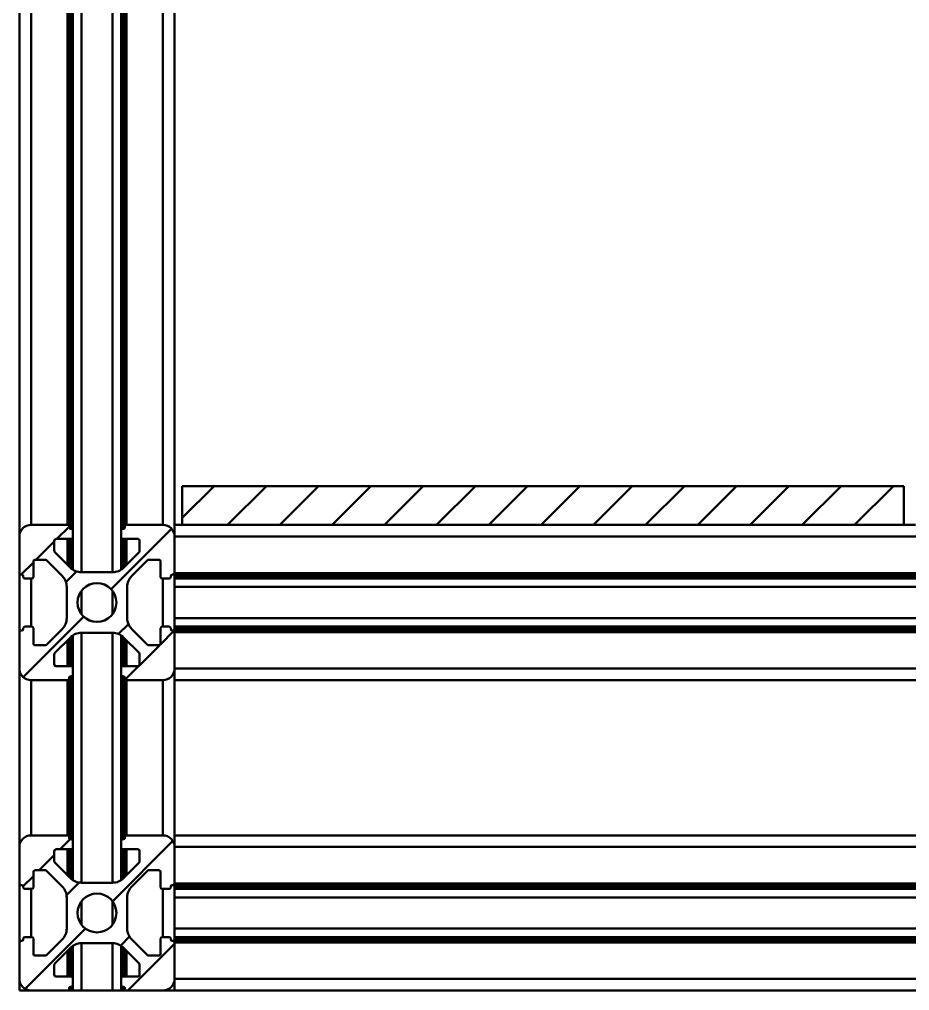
# Model space of a CAD drawing. Header units: millimetres. Extents: x -1615 to 4166, y 5 to 3174.
# Drawn here: x 2080.1 to 2156.6, y 1705.3 to 1788.7 of the extents above; entities that cross this region are included whole.
import ezdxf

# ---------------------------------------------------------------- set-up
doc = ezdxf.new("R2010")
doc.units = ezdxf.units.MM
doc.header["$LTSCALE"] = 0.25
doc.layers.add('Net dam', color=7, linetype='Continuous', lineweight=50)
pattern_1 = [(45, (1858.4246, 670.5362), (-2.245064, 2.245064), [])]

msp = doc.modelspace()

# ---------------------------------------------------------------- hatches: boundary and pattern name
at = {"layer": 'Net dam'}
h = msp.add_hatch(dxfattribs=at)
h.set_pattern_fill('ANSI31', color=256, style=0)
h.set_pattern_definition(pattern_1)
h.paths.add_polyline_path([(2094.133, 1745.3), (2156.133, 1745.3), (2156.133, 1748.633), (2094.133, 1748.633)], flags=0)
h = msp.add_hatch(dxfattribs=at)
h.set_pattern_fill('ANSI31', color=256, style=0)
h.set_pattern_definition(pattern_1)
edge = h.paths.add_edge_path(flags=0)
edge.add_arc((2092.133, 1735.1), 0.133, 270, 360, ccw=False)
edge.add_line((2092.133, 1734.966), (2091.229, 1734.966))
edge.add_arc((2091.229, 1735.1), 0.133, 225, 270, ccw=False)
edge.add_line((2091.135, 1735.005), (2089.79, 1736.35))
edge.add_arc((2090.733, 1737.292), 1.333, 180, 225, ccw=False)
edge.add_line((2089.4, 1737.292), (2089.4, 1739.974))
edge.add_arc((2090.733, 1739.974), 1.333, 135, 180, ccw=False)
edge.add_line((2089.79, 1740.916), (2091.135, 1742.261))
edge.add_arc((2091.229, 1742.166), 0.133, 90, 135, ccw=False)
edge.add_line((2091.229, 1742.3), (2092.133, 1742.3))
edge.add_arc((2092.133, 1742.166), 0.133, 0, 90, ccw=False)
edge.add_line((2092.267, 1742.166), (2092.267, 1740.833))
edge.add_arc((2092.4, 1740.833), 0.133, 180, 270)
edge.add_line((2092.4, 1740.7), (2093, 1740.7))
edge.add_arc((2093, 1740.833), 0.133, 270, 360)
edge.add_line((2093.133, 1740.833), (2093.133, 1740.9))
edge.add_arc((2093.267, 1740.9), 0.133, 90, 180, ccw=False)
edge.add_line((2093.267, 1741.033), (2093.333, 1741.033))
edge.add_arc((2093.333, 1741.166), 0.133, 270, 360)
edge.add_line((2093.467, 1741.166), (2093.467, 1744.3))
edge.add_arc((2092.467, 1744.3), 1, 0, 90)
edge.add_line((2092.467, 1745.3), (2089.333, 1745.3))
edge.add_arc((2089.333, 1745.166), 0.133, 90, 180)
edge.add_line((2089.2, 1745.166), (2089.2, 1745.1))
edge.add_arc((2089.067, 1745.1), 0.133, 270, 360, ccw=False)
edge.add_line((2089.067, 1744.966), (2089, 1744.966))
edge.add_arc((2089, 1744.833), 0.133, 90, 180)
edge.add_line((2088.867, 1744.833), (2088.867, 1744.233))
edge.add_arc((2089, 1744.233), 0.133, 180, 270)
edge.add_line((2089, 1744.1), (2090.333, 1744.1))
edge.add_arc((2090.333, 1743.966), 0.133, 0, 90, ccw=False)
edge.add_line((2090.467, 1743.966), (2090.467, 1743.062))
edge.add_arc((2090.333, 1743.062), 0.133, 315, 360, ccw=False)
edge.add_line((2090.428, 1742.968), (2089.083, 1741.623))
edge.add_arc((2088.141, 1742.566), 1.333, 270, 315, ccw=False)
edge.add_line((2088.141, 1741.233), (2085.459, 1741.233))
edge.add_arc((2085.459, 1742.566), 1.333, 225, 270, ccw=False)
edge.add_line((2084.516, 1741.623), (2083.172, 1742.968))
edge.add_arc((2083.267, 1743.062), 0.133, 180, 225, ccw=False)
edge.add_line((2083.133, 1743.062), (2083.133, 1743.966))
edge.add_arc((2083.267, 1743.966), 0.133, 90, 180, ccw=False)
edge.add_line((2083.267, 1744.1), (2084.6, 1744.1))
edge.add_arc((2084.6, 1744.233), 0.133, 270, 360)
edge.add_line((2084.733, 1744.233), (2084.733, 1744.833))
edge.add_arc((2084.6, 1744.833), 0.133, 0, 90)
edge.add_line((2084.6, 1744.966), (2084.533, 1744.966))
edge.add_arc((2084.533, 1745.1), 0.133, 180, 270, ccw=False)
edge.add_line((2084.4, 1745.1), (2084.4, 1745.166))
edge.add_arc((2084.267, 1745.166), 0.133, 0, 90)
edge.add_line((2084.267, 1745.3), (2081.133, 1745.3))
edge.add_arc((2081.133, 1744.3), 1, 90, 180)
edge.add_line((2080.133, 1744.3), (2080.133, 1741.166))
edge.add_arc((2080.267, 1741.166), 0.133, 180, 270)
edge.add_line((2080.267, 1741.033), (2080.333, 1741.033))
edge.add_arc((2080.333, 1740.9), 0.133, 0, 90, ccw=False)
edge.add_line((2080.467, 1740.9), (2080.467, 1740.833))
edge.add_arc((2080.6, 1740.833), 0.133, 180, 270)
edge.add_line((2080.6, 1740.7), (2081.2, 1740.7))
edge.add_arc((2081.2, 1740.833), 0.133, 270, 360)
edge.add_line((2081.333, 1740.833), (2081.333, 1742.166))
edge.add_arc((2081.467, 1742.166), 0.133, 90, 180, ccw=False)
edge.add_line((2081.467, 1742.3), (2082.371, 1742.3))
edge.add_arc((2082.371, 1742.166), 0.133, 45, 90, ccw=False)
edge.add_line((2082.465, 1742.261), (2083.809, 1740.916))
edge.add_arc((2082.867, 1739.974), 1.333, 0, 45, ccw=False)
edge.add_line((2084.2, 1739.974), (2084.2, 1737.292))
edge.add_arc((2082.867, 1737.292), 1.333, 315, 360, ccw=False)
edge.add_line((2083.809, 1736.35), (2082.465, 1735.005))
edge.add_arc((2082.371, 1735.1), 0.133, 270, 315, ccw=False)
edge.add_line((2082.371, 1734.966), (2081.467, 1734.966))
edge.add_arc((2081.467, 1735.1), 0.133, 180, 270, ccw=False)
edge.add_line((2081.333, 1735.1), (2081.333, 1736.433))
edge.add_arc((2081.2, 1736.433), 0.133, 0, 90)
edge.add_line((2081.2, 1736.566), (2080.6, 1736.566))
edge.add_arc((2080.6, 1736.433), 0.133, 90, 180)
edge.add_line((2080.467, 1736.433), (2080.467, 1736.366))
edge.add_arc((2080.333, 1736.366), 0.133, 270, 360, ccw=False)
edge.add_line((2080.333, 1736.233), (2080.267, 1736.233))
edge.add_arc((2080.267, 1736.1), 0.133, 90, 180)
edge.add_line((2080.133, 1736.1), (2080.133, 1732.966))
edge.add_arc((2081.133, 1732.966), 1, 180, 270)
edge.add_line((2081.133, 1731.966), (2084.267, 1731.966))
edge.add_arc((2084.267, 1732.1), 0.133, 270, 360)
edge.add_line((2084.4, 1732.1), (2084.4, 1732.166))
edge.add_arc((2084.533, 1732.166), 0.133, 90, 180, ccw=False)
edge.add_line((2084.533, 1732.3), (2084.6, 1732.3))
edge.add_arc((2084.6, 1732.433), 0.133, 270, 360)
edge.add_line((2084.733, 1732.433), (2084.733, 1733.033))
edge.add_arc((2084.6, 1733.033), 0.133, 0, 90)
edge.add_line((2084.6, 1733.166), (2083.267, 1733.166))
edge.add_arc((2083.267, 1733.3), 0.133, 180, 270, ccw=False)
edge.add_line((2083.133, 1733.3), (2083.133, 1734.204))
edge.add_arc((2083.267, 1734.204), 0.133, 135, 180, ccw=False)
edge.add_line((2083.172, 1734.298), (2084.516, 1735.642))
edge.add_arc((2085.459, 1734.7), 1.333, 90, 135, ccw=False)
edge.add_line((2085.459, 1736.033), (2088.141, 1736.033))
edge.add_arc((2088.141, 1734.7), 1.333, 45, 90, ccw=False)
edge.add_line((2089.083, 1735.642), (2090.428, 1734.298))
edge.add_arc((2090.333, 1734.204), 0.133, 0, 45, ccw=False)
edge.add_line((2090.467, 1734.204), (2090.467, 1733.3))
edge.add_arc((2090.333, 1733.3), 0.133, 270, 360, ccw=False)
edge.add_line((2090.333, 1733.166), (2089, 1733.166))
edge.add_arc((2089, 1733.033), 0.133, 90, 180)
edge.add_line((2088.867, 1733.033), (2088.867, 1732.433))
edge.add_arc((2089, 1732.433), 0.133, 180, 270)
edge.add_line((2089, 1732.3), (2089.067, 1732.3))
edge.add_arc((2089.067, 1732.166), 0.133, 0, 90, ccw=False)
edge.add_line((2089.2, 1732.166), (2089.2, 1732.1))
edge.add_arc((2089.333, 1732.1), 0.133, 180, 270)
edge.add_line((2089.333, 1731.966), (2092.467, 1731.966))
edge.add_arc((2092.467, 1732.966), 1, 270, 360)
edge.add_line((2093.467, 1732.966), (2093.467, 1736.1))
edge.add_arc((2093.333, 1736.1), 0.133, 0, 90)
edge.add_line((2093.333, 1736.233), (2093.267, 1736.233))
edge.add_arc((2093.267, 1736.366), 0.133, 180, 270, ccw=False)
edge.add_line((2093.133, 1736.366), (2093.133, 1736.433))
edge.add_arc((2093, 1736.433), 0.133, 0, 90)
edge.add_line((2093, 1736.566), (2092.4, 1736.566))
edge.add_arc((2092.4, 1736.433), 0.133, 90, 180)
edge.add_line((2092.267, 1736.433), (2092.267, 1735.1))
edge = h.paths.add_edge_path(flags=0)
edge.add_arc((2086.8, 1738.633), 1.667, 0, 360)
h = msp.add_hatch(dxfattribs=at)
h.set_pattern_fill('ANSI31', color=256, style=0)
h.set_pattern_definition(pattern_1)
edge = h.paths.add_edge_path(flags=0)
edge.add_arc((2092.133, 1708.433), 0.133, 270, 360, ccw=False)
edge.add_line((2092.133, 1708.3), (2091.229, 1708.3))
edge.add_arc((2091.229, 1708.433), 0.133, 225, 270, ccw=False)
edge.add_line((2091.135, 1708.339), (2089.79, 1709.683))
edge.add_arc((2090.733, 1710.626), 1.333, 180, 225, ccw=False)
edge.add_line((2089.4, 1710.626), (2089.4, 1713.307))
edge.add_arc((2090.733, 1713.307), 1.333, 135, 180, ccw=False)
edge.add_line((2089.79, 1714.25), (2091.135, 1715.594))
edge.add_arc((2091.229, 1715.5), 0.133, 90, 135, ccw=False)
edge.add_line((2091.229, 1715.633), (2092.133, 1715.633))
edge.add_arc((2092.133, 1715.5), 0.133, 0, 90, ccw=False)
edge.add_line((2092.267, 1715.5), (2092.267, 1714.166))
edge.add_arc((2092.4, 1714.166), 0.133, 180, 270)
edge.add_line((2092.4, 1714.033), (2093, 1714.033))
edge.add_arc((2093, 1714.166), 0.133, 270, 360)
edge.add_line((2093.133, 1714.166), (2093.133, 1714.233))
edge.add_arc((2093.267, 1714.233), 0.133, 90, 180, ccw=False)
edge.add_line((2093.267, 1714.366), (2093.333, 1714.366))
edge.add_arc((2093.333, 1714.5), 0.133, 270, 360)
edge.add_line((2093.467, 1714.5), (2093.467, 1717.633))
edge.add_arc((2092.467, 1717.633), 1, 0, 90)
edge.add_line((2092.467, 1718.633), (2089.333, 1718.633))
edge.add_arc((2089.333, 1718.5), 0.133, 90, 180)
edge.add_line((2089.2, 1718.5), (2089.2, 1718.433))
edge.add_arc((2089.067, 1718.433), 0.133, 270, 360, ccw=False)
edge.add_line((2089.067, 1718.3), (2089, 1718.3))
edge.add_arc((2089, 1718.166), 0.133, 90, 180)
edge.add_line((2088.867, 1718.166), (2088.867, 1717.566))
edge.add_arc((2089, 1717.566), 0.133, 180, 270)
edge.add_line((2089, 1717.433), (2090.333, 1717.433))
edge.add_arc((2090.333, 1717.3), 0.133, 0, 90, ccw=False)
edge.add_line((2090.467, 1717.3), (2090.467, 1716.395))
edge.add_arc((2090.333, 1716.395), 0.133, 315, 360, ccw=False)
edge.add_line((2090.428, 1716.301), (2089.083, 1714.957))
edge.add_arc((2088.141, 1715.9), 1.333, 270, 315, ccw=False)
edge.add_line((2088.141, 1714.566), (2085.459, 1714.566))
edge.add_arc((2085.459, 1715.9), 1.333, 225, 270, ccw=False)
edge.add_line((2084.516, 1714.957), (2083.172, 1716.301))
edge.add_arc((2083.267, 1716.395), 0.133, 180, 225, ccw=False)
edge.add_line((2083.133, 1716.395), (2083.133, 1717.3))
edge.add_arc((2083.267, 1717.3), 0.133, 90, 180, ccw=False)
edge.add_line((2083.267, 1717.433), (2084.6, 1717.433))
edge.add_arc((2084.6, 1717.566), 0.133, 270, 360)
edge.add_line((2084.733, 1717.566), (2084.733, 1718.166))
edge.add_arc((2084.6, 1718.166), 0.133, 0, 90)
edge.add_line((2084.6, 1718.3), (2084.533, 1718.3))
edge.add_arc((2084.533, 1718.433), 0.133, 180, 270, ccw=False)
edge.add_line((2084.4, 1718.433), (2084.4, 1718.5))
edge.add_arc((2084.267, 1718.5), 0.133, 0, 90)
edge.add_line((2084.267, 1718.633), (2081.133, 1718.633))
edge.add_arc((2081.133, 1717.633), 1, 90, 180)
edge.add_line((2080.133, 1717.633), (2080.133, 1714.5))
edge.add_arc((2080.267, 1714.5), 0.133, 180, 270)
edge.add_line((2080.267, 1714.366), (2080.333, 1714.366))
edge.add_arc((2080.333, 1714.233), 0.133, 0, 90, ccw=False)
edge.add_line((2080.467, 1714.233), (2080.467, 1714.166))
edge.add_arc((2080.6, 1714.166), 0.133, 180, 270)
edge.add_line((2080.6, 1714.033), (2081.2, 1714.033))
edge.add_arc((2081.2, 1714.166), 0.133, 270, 360)
edge.add_line((2081.333, 1714.166), (2081.333, 1715.5))
edge.add_arc((2081.467, 1715.5), 0.133, 90, 180, ccw=False)
edge.add_line((2081.467, 1715.633), (2082.371, 1715.633))
edge.add_arc((2082.371, 1715.5), 0.133, 45, 90, ccw=False)
edge.add_line((2082.465, 1715.594), (2083.809, 1714.25))
edge.add_arc((2082.867, 1713.307), 1.333, 0, 45, ccw=False)
edge.add_line((2084.2, 1713.307), (2084.2, 1710.626))
edge.add_arc((2082.867, 1710.626), 1.333, 315, 360, ccw=False)
edge.add_line((2083.809, 1709.683), (2082.465, 1708.339))
edge.add_arc((2082.371, 1708.433), 0.133, 270, 315, ccw=False)
edge.add_line((2082.371, 1708.3), (2081.467, 1708.3))
edge.add_arc((2081.467, 1708.433), 0.133, 180, 270, ccw=False)
edge.add_line((2081.333, 1708.433), (2081.333, 1709.766))
edge.add_arc((2081.2, 1709.766), 0.133, 0, 90)
edge.add_line((2081.2, 1709.9), (2080.6, 1709.9))
edge.add_arc((2080.6, 1709.766), 0.133, 90, 180)
edge.add_line((2080.467, 1709.766), (2080.467, 1709.7))
edge.add_arc((2080.333, 1709.7), 0.133, 270, 360, ccw=False)
edge.add_line((2080.333, 1709.566), (2080.267, 1709.566))
edge.add_arc((2080.267, 1709.433), 0.133, 90, 180)
edge.add_line((2080.133, 1709.433), (2080.133, 1706.3))
edge.add_arc((2081.133, 1706.3), 1, 180, 270)
edge.add_line((2081.133, 1705.3), (2084.267, 1705.3))
edge.add_arc((2084.267, 1705.433), 0.133, 270, 360)
edge.add_line((2084.4, 1705.433), (2084.4, 1705.5))
edge.add_arc((2084.533, 1705.5), 0.133, 90, 180, ccw=False)
edge.add_line((2084.533, 1705.633), (2084.6, 1705.633))
edge.add_arc((2084.6, 1705.766), 0.133, 270, 360)
edge.add_line((2084.733, 1705.766), (2084.733, 1706.366))
edge.add_arc((2084.6, 1706.366), 0.133, 0, 90)
edge.add_line((2084.6, 1706.5), (2083.267, 1706.5))
edge.add_arc((2083.267, 1706.633), 0.133, 180, 270, ccw=False)
edge.add_line((2083.133, 1706.633), (2083.133, 1707.537))
edge.add_arc((2083.267, 1707.537), 0.133, 135, 180, ccw=False)
edge.add_line((2083.172, 1707.632), (2084.516, 1708.976))
edge.add_arc((2085.459, 1708.033), 1.333, 90, 135, ccw=False)
edge.add_line((2085.459, 1709.366), (2088.141, 1709.366))
edge.add_arc((2088.141, 1708.033), 1.333, 45, 90, ccw=False)
edge.add_line((2089.083, 1708.976), (2090.428, 1707.632))
edge.add_arc((2090.333, 1707.537), 0.133, 0, 45, ccw=False)
edge.add_line((2090.467, 1707.537), (2090.467, 1706.633))
edge.add_arc((2090.333, 1706.633), 0.133, 270, 360, ccw=False)
edge.add_line((2090.333, 1706.5), (2089, 1706.5))
edge.add_arc((2089, 1706.366), 0.133, 90, 180)
edge.add_line((2088.867, 1706.366), (2088.867, 1705.766))
edge.add_arc((2089, 1705.766), 0.133, 180, 270)
edge.add_line((2089, 1705.633), (2089.067, 1705.633))
edge.add_arc((2089.067, 1705.5), 0.133, 0, 90, ccw=False)
edge.add_line((2089.2, 1705.5), (2089.2, 1705.433))
edge.add_arc((2089.333, 1705.433), 0.133, 180, 270)
edge.add_line((2089.333, 1705.3), (2092.467, 1705.3))
edge.add_arc((2092.467, 1706.3), 1, 270, 360)
edge.add_line((2093.467, 1706.3), (2093.467, 1709.433))
edge.add_arc((2093.333, 1709.433), 0.133, 0, 90)
edge.add_line((2093.333, 1709.566), (2093.267, 1709.566))
edge.add_arc((2093.267, 1709.7), 0.133, 180, 270, ccw=False)
edge.add_line((2093.133, 1709.7), (2093.133, 1709.766))
edge.add_arc((2093, 1709.766), 0.133, 0, 90)
edge.add_line((2093, 1709.9), (2092.4, 1709.9))
edge.add_arc((2092.4, 1709.766), 0.133, 90, 180)
edge.add_line((2092.267, 1709.766), (2092.267, 1708.433))
edge = h.paths.add_edge_path(flags=0)
edge.add_arc((2086.8, 1711.966), 1.667, 0, 360)

# ---------------------------------------------------------------- linework, layer by layer
for p, q in [((2085.459, 1892.7), (2085.459, 1741.233)), ((2088.141, 1892.7), (2088.141, 1741.233)), ((2080.133, 1889.633), (2080.133, 1744.3)), ((2093.467, 1889.633), (2093.467, 1745.3)), ((2084.4, 1888.766), (2084.4, 1745.166)), ((2084.533, 1888.966), (2084.533, 1744.966)), ((2084.6, 1888.966), (2084.6, 1744.966)), ((2084.733, 1889.1), (2084.733, 1744.833)), ((2088.867, 1889.1), (2088.867, 1744.833)), ((2089, 1888.966), (2089, 1744.966)), ((2089.067, 1888.966), (2089.067, 1744.966)), ((2089.2, 1888.766), (2089.2, 1745.166)), ((2081.133, 1888.633), (2081.133, 1745.3)), ((2084.267, 1888.633), (2084.267, 1745.3)), ((2089.333, 1888.633), (2089.333, 1745.3)), ((2092.467, 1888.633), (2092.467, 1745.3)), ((2094.133, 1745.3), (2094.133, 1748.633)), ((2156.133, 1748.633), (2094.133, 1748.633)), ((2156.133, 1748.633), (2156.133, 1745.3)), ((2084.267, 1745.3), (2081.133, 1745.3)), ((2092.467, 1745.3), (2089.333, 1745.3)), ((2093.467, 1745.3), (2094.133, 1745.3)), ((2093.467, 1744.3), (2093.467, 1745.3)), ((2156.133, 1745.3), (2094.133, 1745.3)), ((2156.133, 1745.3), (2157.133, 1745.3)), ((2084.4, 1745.1), (2084.4, 1745.166)), ((2084.6, 1744.966), (2084.533, 1744.966)), ((2084.733, 1744.233), (2084.733, 1744.833)), ((2088.867, 1744.833), (2088.867, 1744.233)), ((2089.067, 1744.966), (2089, 1744.966)), ((2089.2, 1745.166), (2089.2, 1745.1)), ((2080.133, 1744.3), (2080.133, 1741.166)), ((2083.133, 1743.062), (2083.133, 1743.966)), ((2083.267, 1744.1), (2084.6, 1744.1)), ((2084.267, 1744.1), (2084.267, 1741.873)), ((2084.4, 1744.1), (2084.4, 1741.74)), ((2084.533, 1744.1), (2084.533, 1741.607)), ((2084.6, 1744.1), (2084.6, 1741.547)), ((2084.733, 1744.233), (2084.733, 1741.448)), ((2088.867, 1744.233), (2088.867, 1741.448)), ((2089, 1744.1), (2090.333, 1744.1)), ((2089, 1744.1), (2089, 1741.547)), ((2089.067, 1744.1), (2089.067, 1741.607)), ((2089.2, 1744.1), (2089.2, 1741.74)), ((2089.333, 1744.1), (2089.333, 1741.873)), ((2090.467, 1743.966), (2090.467, 1743.062)), ((2093.467, 1741.166), (2093.467, 1744.3)), ((2093.467, 1744.3), (2217.467, 1744.3)), ((2084.516, 1741.623), (2083.172, 1742.968)), ((2090.428, 1742.968), (2089.083, 1741.623)), ((2081.333, 1740.833), (2081.333, 1742.166)), ((2081.467, 1742.3), (2082.371, 1742.3)), ((2082.465, 1742.261), (2083.809, 1740.916)), ((2089.79, 1740.916), (2091.135, 1742.261)), ((2091.229, 1742.3), (2092.133, 1742.3)), ((2092.267, 1742.166), (2092.267, 1740.833)), ((2080.133, 1741.166), (2080.133, 1736.1)), ((2088.141, 1741.233), (2085.459, 1741.233)), ((2093.467, 1741.166), (2217.467, 1741.166)), ((2093.467, 1741.033), (2093.467, 1741.166)), ((2080.267, 1741.033), (2080.333, 1741.033)), ((2080.467, 1740.9), (2080.467, 1740.833)), ((2080.6, 1740.7), (2081.2, 1740.7)), ((2081.133, 1740.7), (2081.133, 1736.566)), ((2092.4, 1740.7), (2093, 1740.7)), ((2092.467, 1740.7), (2092.467, 1736.566)), ((2093.133, 1740.833), (2093.133, 1740.9)), ((2093.267, 1741.033), (2093.333, 1741.033)), ((2093.467, 1741.033), (2217.467, 1741.033)), ((2093.467, 1740.9), (2093.467, 1741.033)), ((2093.467, 1740.9), (2217.467, 1740.9)), ((2093.467, 1740.833), (2093.467, 1740.9)), ((2093.467, 1740.833), (2217.467, 1740.833)), ((2093.467, 1740.7), (2093.467, 1740.833)), ((2093.467, 1740.7), (2217.467, 1740.7)), ((2093.467, 1740.7), (2093.467, 1736.566)), ((2084.2, 1739.974), (2084.2, 1737.292)), ((2085.459, 1739.623), (2085.459, 1737.643)), ((2088.141, 1739.623), (2088.141, 1737.643)), ((2089.4, 1737.292), (2089.4, 1739.974)), ((2093.467, 1739.974), (2217.467, 1739.974)), ((2093.467, 1737.292), (2217.467, 1737.292)), ((2080.133, 1736.1), (2080.133, 1732.966)), ((2080.333, 1736.233), (2080.267, 1736.233)), ((2080.467, 1736.433), (2080.467, 1736.366)), ((2081.2, 1736.566), (2080.6, 1736.566)), ((2081.333, 1735.1), (2081.333, 1736.433)), ((2083.809, 1736.35), (2082.465, 1735.005)), ((2091.135, 1735.005), (2089.79, 1736.35)), ((2092.267, 1736.433), (2092.267, 1735.1)), ((2093, 1736.566), (2092.4, 1736.566)), ((2093.133, 1736.366), (2093.133, 1736.433)), ((2093.333, 1736.233), (2093.267, 1736.233)), ((2093.467, 1736.566), (2217.467, 1736.566)), ((2093.467, 1736.433), (2093.467, 1736.566)), ((2093.467, 1736.433), (2217.467, 1736.433)), ((2093.467, 1736.366), (2093.467, 1736.433)), ((2093.467, 1736.366), (2217.467, 1736.366)), ((2093.467, 1736.233), (2093.467, 1736.366)), ((2093.467, 1736.233), (2217.467, 1736.233)), ((2093.467, 1736.1), (2093.467, 1736.233)), ((2093.467, 1732.966), (2093.467, 1736.1)), ((2093.467, 1736.1), (2217.467, 1736.1)), ((2083.172, 1734.298), (2084.516, 1735.642)), ((2084.267, 1735.393), (2084.267, 1733.166)), ((2084.4, 1735.526), (2084.4, 1733.166)), ((2084.533, 1735.659), (2084.533, 1733.166)), ((2084.6, 1735.719), (2084.6, 1733.166)), ((2084.733, 1735.818), (2084.733, 1733.033)), ((2085.459, 1736.033), (2088.141, 1736.033)), ((2085.459, 1736.033), (2085.459, 1714.566)), ((2088.141, 1736.033), (2088.141, 1714.566)), ((2088.867, 1735.818), (2088.867, 1733.033)), ((2089, 1735.719), (2089, 1733.166)), ((2089.067, 1735.659), (2089.067, 1733.166)), ((2089.083, 1735.642), (2090.428, 1734.298)), ((2089.2, 1735.526), (2089.2, 1733.166)), ((2089.333, 1735.393), (2089.333, 1733.166)), ((2082.371, 1734.966), (2081.467, 1734.966)), ((2092.133, 1734.966), (2091.229, 1734.966)), ((2083.133, 1733.3), (2083.133, 1734.204)), ((2090.467, 1734.204), (2090.467, 1733.3)), ((2080.133, 1732.966), (2080.133, 1717.633)), ((2084.6, 1733.166), (2083.267, 1733.166)), ((2084.733, 1732.433), (2084.733, 1733.033)), ((2088.867, 1733.033), (2088.867, 1732.433)), ((2090.333, 1733.166), (2089, 1733.166)), ((2093.467, 1732.966), (2217.467, 1732.966)), ((2093.467, 1731.966), (2093.467, 1732.966)), ((2081.133, 1731.966), (2084.267, 1731.966)), ((2081.133, 1731.966), (2081.133, 1718.633)), ((2084.267, 1731.966), (2084.267, 1718.633)), ((2084.4, 1732.1), (2084.4, 1732.166)), ((2084.4, 1732.1), (2084.4, 1718.5)), ((2084.533, 1732.3), (2084.6, 1732.3)), ((2084.533, 1732.3), (2084.533, 1718.3)), ((2084.6, 1732.3), (2084.6, 1718.3)), ((2084.733, 1732.433), (2084.733, 1718.166)), ((2088.867, 1732.433), (2088.867, 1718.166)), ((2089, 1732.3), (2089.067, 1732.3)), ((2089, 1732.3), (2089, 1718.3)), ((2089.067, 1732.3), (2089.067, 1718.3)), ((2089.2, 1732.166), (2089.2, 1732.1)), ((2089.2, 1732.1), (2089.2, 1718.5)), ((2089.333, 1731.966), (2092.467, 1731.966)), ((2089.333, 1731.966), (2089.333, 1718.633)), ((2092.467, 1731.966), (2092.467, 1718.633)), ((2093.467, 1731.966), (2217.467, 1731.966)), ((2093.467, 1731.966), (2093.467, 1718.633)), ((2084.267, 1718.633), (2081.133, 1718.633)), ((2092.467, 1718.633), (2089.333, 1718.633)), ((2093.467, 1718.633), (2218.346, 1718.633)), ((2093.467, 1717.633), (2093.467, 1718.633)), ((2084.4, 1718.433), (2084.4, 1718.5)), ((2084.6, 1718.3), (2084.533, 1718.3)), ((2084.733, 1717.566), (2084.733, 1718.166)), ((2088.867, 1718.166), (2088.867, 1717.566)), ((2089.067, 1718.3), (2089, 1718.3)), ((2089.2, 1718.5), (2089.2, 1718.433)), ((2080.133, 1717.633), (2080.133, 1714.5)), ((2083.133, 1716.395), (2083.133, 1717.3)), ((2083.267, 1717.433), (2084.6, 1717.433)), ((2084.267, 1717.433), (2084.267, 1715.207)), ((2084.4, 1717.433), (2084.4, 1715.073)), ((2084.533, 1717.433), (2084.533, 1714.94)), ((2084.6, 1717.433), (2084.6, 1714.88)), ((2084.733, 1717.566), (2084.733, 1714.781)), ((2088.867, 1717.566), (2088.867, 1714.781)), ((2089, 1717.433), (2090.333, 1717.433)), ((2089, 1717.433), (2089, 1714.88)), ((2089.067, 1717.433), (2089.067, 1714.94)), ((2089.2, 1717.433), (2089.2, 1715.073)), ((2089.333, 1717.433), (2089.333, 1715.207)), ((2090.467, 1717.3), (2090.467, 1716.395)), ((2093.467, 1714.5), (2093.467, 1717.633)), ((2093.467, 1717.633), (2370.8, 1717.633)), ((2084.516, 1714.957), (2083.172, 1716.301)), ((2090.428, 1716.301), (2089.083, 1714.957)), ((2081.333, 1714.166), (2081.333, 1715.5)), ((2081.467, 1715.633), (2082.371, 1715.633)), ((2082.465, 1715.594), (2083.809, 1714.25)), ((2089.79, 1714.25), (2091.135, 1715.594)), ((2091.229, 1715.633), (2092.133, 1715.633)), ((2092.267, 1715.5), (2092.267, 1714.166)), ((2080.133, 1714.5), (2080.133, 1709.433)), ((2088.141, 1714.566), (2085.459, 1714.566)), ((2093.467, 1714.5), (2370.8, 1714.5)), ((2093.467, 1714.366), (2093.467, 1714.5)), ((2080.267, 1714.366), (2080.333, 1714.366)), ((2080.467, 1714.233), (2080.467, 1714.166)), ((2080.6, 1714.033), (2081.2, 1714.033)), ((2081.133, 1714.033), (2081.133, 1709.9)), ((2092.4, 1714.033), (2093, 1714.033)), ((2092.467, 1714.033), (2092.467, 1709.9)), ((2093.133, 1714.166), (2093.133, 1714.233)), ((2093.267, 1714.366), (2093.333, 1714.366)), ((2093.467, 1714.366), (2370.8, 1714.366)), ((2093.467, 1714.233), (2093.467, 1714.366)), ((2093.467, 1714.233), (2370.8, 1714.233)), ((2093.467, 1714.166), (2093.467, 1714.233)), ((2093.467, 1714.166), (2370.8, 1714.166)), ((2093.467, 1714.033), (2093.467, 1714.166)), ((2093.467, 1714.033), (2370.8, 1714.033)), ((2093.467, 1714.033), (2093.467, 1709.9)), ((2084.2, 1713.307), (2084.2, 1710.626)), ((2085.459, 1712.957), (2085.459, 1710.976)), ((2088.141, 1712.957), (2088.141, 1710.976)), ((2089.4, 1710.626), (2089.4, 1713.307)), ((2093.467, 1713.307), (2370.8, 1713.307)), ((2093.467, 1710.626), (2370.8, 1710.626)), ((2080.133, 1709.433), (2080.133, 1706.3)), ((2080.333, 1709.566), (2080.267, 1709.566)), ((2080.467, 1709.766), (2080.467, 1709.7)), ((2081.2, 1709.9), (2080.6, 1709.9)), ((2081.333, 1708.433), (2081.333, 1709.766)), ((2083.809, 1709.683), (2082.465, 1708.339)), ((2085.459, 1709.366), (2088.141, 1709.366)), ((2085.459, 1709.366), (2085.459, 1705.3)), ((2088.141, 1709.366), (2088.141, 1705.3)), ((2091.135, 1708.339), (2089.79, 1709.683)), ((2092.267, 1709.766), (2092.267, 1708.433)), ((2093, 1709.9), (2092.4, 1709.9)), ((2093.133, 1709.7), (2093.133, 1709.766)), ((2093.333, 1709.566), (2093.267, 1709.566)), ((2093.467, 1709.9), (2370.8, 1709.9)), ((2093.467, 1709.766), (2093.467, 1709.9)), ((2093.467, 1709.766), (2370.8, 1709.766)), ((2093.467, 1709.7), (2093.467, 1709.766)), ((2093.467, 1709.7), (2370.8, 1709.7)), ((2093.467, 1709.566), (2093.467, 1709.7)), ((2093.467, 1709.566), (2370.8, 1709.566)), ((2093.467, 1709.433), (2093.467, 1709.566)), ((2093.467, 1706.3), (2093.467, 1709.433)), ((2093.467, 1709.433), (2370.8, 1709.433)), ((2083.172, 1707.632), (2084.516, 1708.976)), ((2084.267, 1708.726), (2084.267, 1706.5)), ((2084.4, 1708.859), (2084.4, 1706.5)), ((2084.533, 1708.992), (2084.533, 1706.5)), ((2084.6, 1709.052), (2084.6, 1706.5)), ((2084.733, 1709.151), (2084.733, 1706.366)), ((2088.867, 1709.151), (2088.867, 1706.366)), ((2089, 1709.052), (2089, 1706.5)), ((2089.067, 1708.992), (2089.067, 1706.5)), ((2089.083, 1708.976), (2090.428, 1707.632)), ((2089.2, 1708.859), (2089.2, 1706.5)), ((2089.333, 1708.726), (2089.333, 1706.5)), ((2082.371, 1708.3), (2081.467, 1708.3)), ((2092.133, 1708.3), (2091.229, 1708.3)), ((2083.133, 1706.633), (2083.133, 1707.537)), ((2090.467, 1707.537), (2090.467, 1706.633)), ((2080.133, 1706.3), (2080.133, 1705.3)), ((2084.6, 1706.5), (2083.267, 1706.5)), ((2084.733, 1705.766), (2084.733, 1706.366)), ((2088.867, 1706.366), (2088.867, 1705.766)), ((2090.333, 1706.5), (2089, 1706.5)), ((2093.467, 1706.3), (2370.8, 1706.3)), ((2093.467, 1705.3), (2093.467, 1706.3)), ((2081.133, 1705.3), (2080.133, 1705.3)), ((2081.133, 1705.3), (2084.267, 1705.3)), ((2084.4, 1705.3), (2084.267, 1705.3)), ((2084.4, 1705.433), (2084.4, 1705.5)), ((2084.4, 1705.433), (2084.4, 1705.3)), ((2084.533, 1705.3), (2084.4, 1705.3)), ((2084.533, 1705.633), (2084.6, 1705.633)), ((2084.533, 1705.633), (2084.533, 1705.3)), ((2084.6, 1705.3), (2084.533, 1705.3)), ((2084.6, 1705.633), (2084.6, 1705.3)), ((2084.733, 1705.3), (2084.6, 1705.3)), ((2084.733, 1705.766), (2084.733, 1705.3)), ((2085.459, 1705.3), (2084.733, 1705.3)), ((2088.141, 1705.3), (2085.459, 1705.3)), ((2088.867, 1705.3), (2088.141, 1705.3)), ((2088.867, 1705.766), (2088.867, 1705.3)), ((2089, 1705.3), (2088.867, 1705.3)), ((2089, 1705.633), (2089.067, 1705.633)), ((2089, 1705.633), (2089, 1705.3)), ((2089.067, 1705.3), (2089, 1705.3)), ((2089.067, 1705.633), (2089.067, 1705.3)), ((2089.2, 1705.3), (2089.067, 1705.3)), ((2089.2, 1705.5), (2089.2, 1705.433)), ((2089.2, 1705.433), (2089.2, 1705.3)), ((2089.333, 1705.3), (2089.2, 1705.3)), ((2089.333, 1705.3), (2092.467, 1705.3)), ((2093.467, 1705.3), (2092.467, 1705.3)), ((2093.467, 1705.3), (2370.8, 1705.3))]:
    msp.add_line(p, q, dxfattribs=at)
for centre in [(2086.8, 1738.633), (2086.8, 1711.966)]:
    msp.add_circle(centre, 1.667, dxfattribs=at)
for centre, radius, start, end in [((2081.133, 1744.3), 1, 90, 180), ((2084.267, 1745.166), 0.133, 0, 90), ((2089.333, 1745.166), 0.133, 90, 180), ((2092.467, 1744.3), 1, 0, 90), ((2084.533, 1745.1), 0.133, 180, 270), ((2084.6, 1744.833), 0.133, 0, 90), ((2089, 1744.833), 0.133, 90, 180), ((2089.067, 1745.1), 0.133, 270, 0), ((2083.267, 1743.966), 0.133, 90, 180), ((2084.6, 1744.233), 0.133, 270, 0), ((2089, 1744.233), 0.133, 180, 270), ((2090.333, 1743.966), 0.133, 0, 90), ((2083.267, 1743.062), 0.133, 180, 225), ((2090.333, 1743.062), 0.133, 315, 0), ((2081.467, 1742.166), 0.133, 90, 180), ((2082.371, 1742.166), 0.133, 45, 90), ((2091.229, 1742.166), 0.133, 90, 135), ((2092.133, 1742.166), 0.133, 0, 90), ((2080.267, 1741.166), 0.133, 180, 270), ((2085.459, 1742.566), 1.333, 225, 270), ((2088.141, 1742.566), 1.333, 270, 315), ((2093.333, 1741.166), 0.133, 270, 0), ((2080.333, 1740.9), 0.133, 0, 90), ((2080.6, 1740.833), 0.133, 180, 270), ((2081.2, 1740.833), 0.133, 270, 0), ((2082.867, 1739.974), 1.333, 0, 45), ((2090.733, 1739.974), 1.333, 135, 180), ((2092.4, 1740.833), 0.133, 180, 270), ((2093, 1740.833), 0.133, 270, 0), ((2093.267, 1740.9), 0.133, 90, 180), ((2082.867, 1737.292), 1.333, 315, 0), ((2090.733, 1737.292), 1.333, 180, 225), ((2080.267, 1736.1), 0.133, 90, 180), ((2080.333, 1736.366), 0.133, 270, 0), ((2080.6, 1736.433), 0.133, 90, 180), ((2081.2, 1736.433), 0.133, 0, 90), ((2092.4, 1736.433), 0.133, 90, 180), ((2093, 1736.433), 0.133, 0, 90), ((2093.267, 1736.366), 0.133, 180, 270), ((2093.333, 1736.1), 0.133, 0, 90), ((2085.459, 1734.7), 1.333, 90, 135), ((2088.141, 1734.7), 1.333, 45, 90), ((2081.467, 1735.1), 0.133, 180, 270), ((2082.371, 1735.1), 0.133, 270, 315), ((2091.229, 1735.1), 0.133, 225, 270), ((2092.133, 1735.1), 0.133, 270, 0), ((2083.267, 1734.204), 0.133, 135, 180), ((2090.333, 1734.204), 0.133, 0, 45), ((2081.133, 1732.966), 1, 180, 270), ((2083.267, 1733.3), 0.133, 180, 270), ((2084.6, 1733.033), 0.133, 0, 90), ((2089, 1733.033), 0.133, 90, 180), ((2090.333, 1733.3), 0.133, 270, 0), ((2092.467, 1732.966), 1, 270, 0), ((2084.267, 1732.1), 0.133, 270, 0), ((2084.533, 1732.166), 0.133, 90, 180), ((2084.6, 1732.433), 0.133, 270, 0), ((2089, 1732.433), 0.133, 180, 270), ((2089.067, 1732.166), 0.133, 0, 90), ((2089.333, 1732.1), 0.133, 180, 270), ((2081.133, 1717.633), 1, 90, 180), ((2084.267, 1718.5), 0.133, 0, 90), ((2089.333, 1718.5), 0.133, 90, 180), ((2092.467, 1717.633), 1, 0, 90), ((2084.533, 1718.433), 0.133, 180, 270), ((2084.6, 1718.166), 0.133, 0, 90), ((2089, 1718.166), 0.133, 90, 180), ((2089.067, 1718.433), 0.133, 270, 0), ((2083.267, 1717.3), 0.133, 90, 180), ((2084.6, 1717.566), 0.133, 270, 0), ((2089, 1717.566), 0.133, 180, 270), ((2090.333, 1717.3), 0.133, 0, 90), ((2083.267, 1716.395), 0.133, 180, 225), ((2090.333, 1716.395), 0.133, 315, 0), ((2081.467, 1715.5), 0.133, 90, 180), ((2082.371, 1715.5), 0.133, 45, 90), ((2091.229, 1715.5), 0.133, 90, 135), ((2092.133, 1715.5), 0.133, 0, 90), ((2080.267, 1714.5), 0.133, 180, 270), ((2085.459, 1715.9), 1.333, 225, 270), ((2088.141, 1715.9), 1.333, 270, 315), ((2093.333, 1714.5), 0.133, 270, 0), ((2080.333, 1714.233), 0.133, 0, 90), ((2080.6, 1714.166), 0.133, 180, 270), ((2081.2, 1714.166), 0.133, 270, 0), ((2082.867, 1713.307), 1.333, 0, 45), ((2090.733, 1713.307), 1.333, 135, 180), ((2092.4, 1714.166), 0.133, 180, 270), ((2093, 1714.166), 0.133, 270, 0), ((2093.267, 1714.233), 0.133, 90, 180), ((2082.867, 1710.626), 1.333, 315, 0), ((2090.733, 1710.626), 1.333, 180, 225), ((2080.267, 1709.433), 0.133, 90, 180), ((2080.333, 1709.7), 0.133, 270, 0), ((2080.6, 1709.766), 0.133, 90, 180), ((2081.2, 1709.766), 0.133, 0, 90), ((2085.459, 1708.033), 1.333, 90, 135), ((2088.141, 1708.033), 1.333, 45, 90), ((2092.4, 1709.766), 0.133, 90, 180), ((2093, 1709.766), 0.133, 0, 90), ((2093.267, 1709.7), 0.133, 180, 270), ((2093.333, 1709.433), 0.133, 0, 90), ((2081.467, 1708.433), 0.133, 180, 270), ((2082.371, 1708.433), 0.133, 270, 315), ((2091.229, 1708.433), 0.133, 225, 270), ((2092.133, 1708.433), 0.133, 270, 0), ((2083.267, 1707.537), 0.133, 135, 180), ((2090.333, 1707.537), 0.133, 0, 45), ((2081.133, 1706.3), 1, 180, 270), ((2083.267, 1706.633), 0.133, 180, 270), ((2084.6, 1706.366), 0.133, 0, 90), ((2089, 1706.366), 0.133, 90, 180), ((2090.333, 1706.633), 0.133, 270, 0), ((2092.467, 1706.3), 1, 270, 0), ((2084.267, 1705.433), 0.133, 270, 0), ((2084.533, 1705.5), 0.133, 90, 180), ((2084.6, 1705.766), 0.133, 270, 0), ((2089, 1705.766), 0.133, 180, 270), ((2089.067, 1705.5), 0.133, 0, 90), ((2089.333, 1705.433), 0.133, 180, 270)]:
    msp.add_arc(centre, radius, start, end, dxfattribs=at)

doc.saveas('drawing.dxf')
